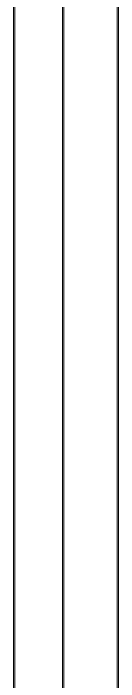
# Model space of a CAD drawing. Header units: inches. Extents: x 3 to 119514, y -26002 to 104775.
# Drawn here: x 23334.7 to 23407.7, y -22183.5 to -21719.2 of the extents above; entities that cross this region are included whole.
import ezdxf

# ---------------------------------------------------------------- set-up
doc = ezdxf.new("R2010")
doc.units = ezdxf.units.IN
doc.header["$MEASUREMENT"] = 0
doc.layers.add('A-GENM', color=13, linetype='Continuous', lineweight=9)

# ---------------------------------------------------------------- blocks, each defined once
blk = doc.blocks.new('Generic Models 7 - Generic Models 4-339926-Site Lighting Plan')
at = {"layer": 'A-GENM'}
for p, q in [((23406.74, -20768.68), (23406.74, -23030.67)), ((23407.74, -23030.67), (23407.74, -20768.68))]:
    blk.add_line(p, q, dxfattribs=at)
blk = doc.blocks.new('Generic Models 2 - Generic Models 4-422834-Site Lighting Plan')
at = {"layer": 'A-GENM'}
for p, q in [((23368.74, -20768.68), (23368.74, -23030.67)), ((23369.74, -23030.67), (23369.74, -20768.68))]:
    blk.add_line(p, q, dxfattribs=at)
blk = doc.blocks.new('Generic Models 3 - Generic Models 4-422876-Site Lighting Plan')
at = {"layer": 'A-GENM'}
for p, q in [((23334.74, -20768.68), (23334.74, -23030.67)), ((23335.74, -23030.67), (23335.74, -20768.68))]:
    blk.add_line(p, q, dxfattribs=at)
blk = doc.blocks.new('detail_Ryan_rvt-1-Site Lighting Plan')
at = {"color": 253, "lineweight": 9}
for name in ['Generic Models 3 - Generic Models 4-422876-Site Lighting Plan', 'Generic Models 2 - Generic Models 4-422834-Site Lighting Plan', 'Generic Models 7 - Generic Models 4-339926-Site Lighting Plan']:
    blk.add_blockref(name, (0, 0), dxfattribs=at)

msp = doc.modelspace()

# ---------------------------------------------------------------- block references
at = {"lineweight": 5}
msp.add_blockref('detail_Ryan_rvt-1-Site Lighting Plan', (0, 0), dxfattribs=at)

doc.saveas('drawing.dxf')
